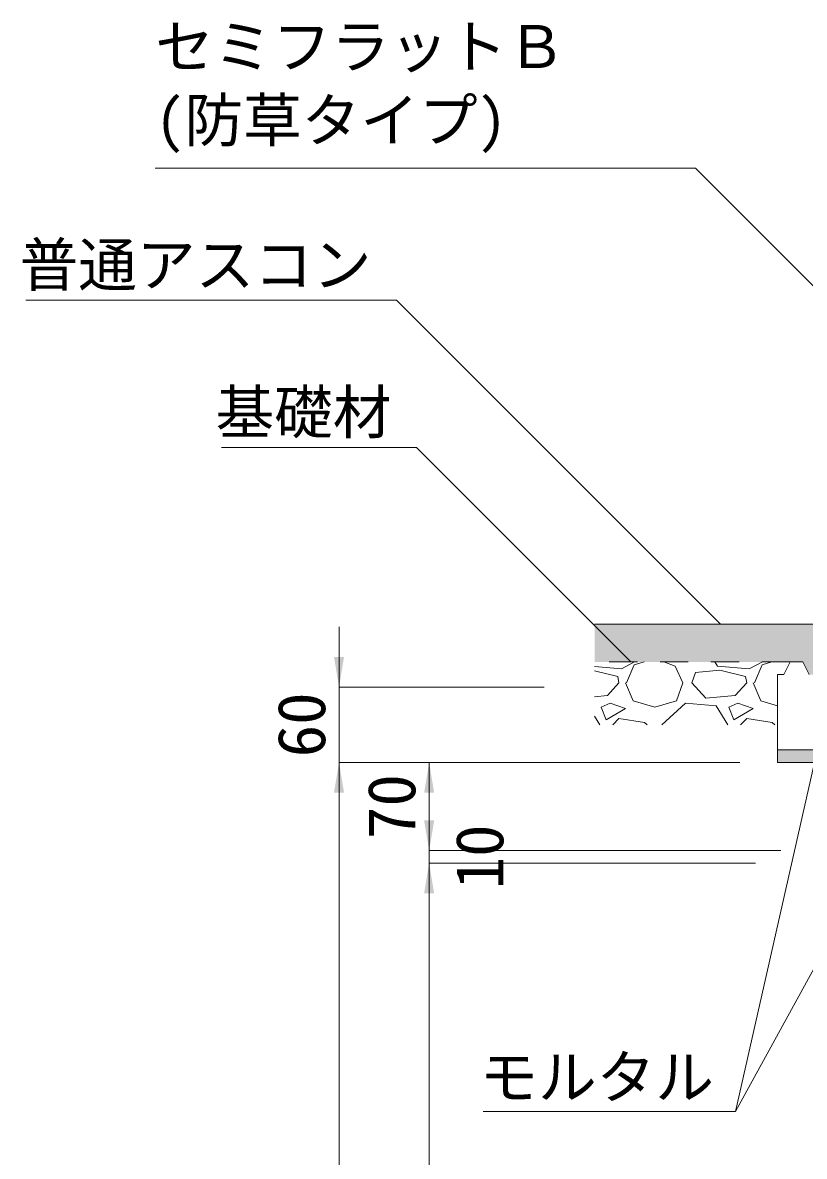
# Model space of a CAD drawing. Units: millimetres at full size. Extents: x 87158 to 122251, y -125707 to -112261.
# Drawn here: x 98170 to 98791, y -121333 to -120431 of the extents above; entities that cross this region are included whole.
import ezdxf
from ezdxf.enums import TextEntityAlignment as Align

# ---------------------------------------------------------------- set-up
doc = ezdxf.new("R2010")
doc.units = ezdxf.units.MM
doc.header["$LTSCALE"] = 30
doc.linetypes.add('USER1', pattern=[1.35, 0.75, -0.6])
doc.layers.add('ハッチング_モルタル', color=30, linetype='Continuous')
doc.layers.add('ハッチング_舗装', color=7, linetype='Continuous')
for name, color, linetype, lineweight in [('ハッチング_基礎', 150, 'Continuous', 9), ('寸法線', 7, 'Continuous', 13), ('引出線', 4, 'Continuous', 13), ('本体', 2, 'Continuous', 13), ('舗装・基礎', 3, 'Continuous', 13)]:
    doc.layers.add(name, color=color, linetype=linetype, lineweight=lineweight)
doc.styles.add('ＭＳ ゴシック', font='')
doc.styles.get('ＭＳ ゴシック').set_extended_font_data('MS Gothic')

# ---------------------------------------------------------------- blocks, each defined once
blk = doc.blocks.new('filled_arrow')
at = {"color": 0, "linetype": 'Continuous', "lineweight": -2}
blk.add_solid([(7.5, 1.25), (0, 0), (7.5, -1.25)], dxfattribs=at)

msp = doc.modelspace()

# ---------------------------------------------------------------- hatches: boundary and pattern name
at = {"layer": 'ハッチング_モルタル'}
msp.add_hatch(color=256, dxfattribs=at).paths.add_polyline_path([(99025.6, -121025.05), (99025.6, -120979.55), (99030.1, -120979.55), (99030.1, -120959.55), (99017.6, -120959.55), (99020.1, -121009.55), (98770.1, -121009.55), (98770.1, -121019.55), (98815.6, -121019.55), (98960.14, -121019.55, -0.35751), (98963.09, -121021.96), (98964.6, -121029.55), (98970.1, -121029.55), (98970.1, -121025.05)])
at = {"layer": 'ハッチング_舗装'}
msp.add_hatch(color=256, dxfattribs=at).paths.add_polyline_path([(98624.6, -120909.55), (98624.6, -120939.55), (98780.1, -120939.55), (98790.1, -120939.55), (98795.1, -120949.55), (98818.1, -120949.55), (98820.1, -120909.55)])

# ---------------------------------------------------------------- linework, layer by layer
at = {"layer": 'ハッチング_基礎'}
for p, q in [((98646.01, -120945.01), (98624.6, -120943.3)), ((98656.44, -120939.55), (98646.01, -120945.01)), ((98650.08, -120956.19), (98656.17, -120941.96)), ((98656.17, -120941.96), (98663.9, -120939.55)), ((98679.54, -120939.55), (98688.68, -120942.98)), ((98688.68, -120942.98), (98694.78, -120956.19)), ((98724.24, -120946.03), (98704.94, -120948.06)), ((98722.21, -120942.98), (98720.21, -120939.55)), ((98747.61, -120945.01), (98722.21, -120942.98)), ((98744.56, -120951.11), (98724.24, -120946.03)), ((98758.04, -120939.55), (98747.61, -120945.01)), ((98751.68, -120956.19), (98757.77, -120941.96)), ((98757.77, -120941.96), (98765.5, -120939.55)), ((98642.96, -120951.11), (98624.6, -120946.52)), ((98643.98, -120956.19), (98642.96, -120951.11)), ((98701.89, -120956.19), (98704.94, -120948.06)), ((98745.58, -120956.19), (98744.56, -120951.11)), ((98643.98, -120956.19), (98634.84, -120966.35)), ((98649.06, -120956.19), (98655.16, -120970.41)), ((98689.7, -120970.41), (98694.78, -120956.19)), ((98713.07, -120968.38), (98701.89, -120956.19)), ((98745.58, -120956.19), (98736.44, -120966.35)), ((98750.66, -120956.19), (98756.76, -120970.41)), ((98634.84, -120966.35), (98624.6, -120967.24)), ((98636.87, -120972.44), (98629.76, -120975.49)), ((98649.06, -120976.51), (98636.87, -120972.44)), ((98655.16, -120970.41), (98672.43, -120975.49)), ((98672.43, -120975.49), (98689.7, -120970.41)), ((98696.81, -120972.44), (98678.08, -120989.55)), ((98721.2, -120974.48), (98696.81, -120972.44)), ((98736.44, -120966.35), (98713.07, -120968.38)), ((98738.47, -120972.44), (98731.36, -120975.49)), ((98750.66, -120976.51), (98738.47, -120972.44)), ((98756.76, -120970.41), (98770.1, -120974.34)), ((98629.76, -120975.49), (98633.82, -120985.65)), ((98633.82, -120985.65), (98649.06, -120976.51)), ((98730.41, -120989.55), (98721.2, -120974.48)), ((98731.36, -120975.49), (98735.42, -120985.65)), ((98735.42, -120985.65), (98750.66, -120976.51)), ((98628.81, -120989.55), (98624.6, -120982.67)), ((98643.98, -120984.64), (98639.07, -120989.55)), ((98664.3, -120987.68), (98643.98, -120984.64)), ((98666.43, -120989.55), (98664.3, -120987.68)), ((98745.58, -120984.64), (98740.67, -120989.55)), ((98765.9, -120987.68), (98745.58, -120984.64)), ((98768.03, -120989.55), (98765.9, -120987.68))]:
    msp.add_line(p, q, dxfattribs=at)
at = {"layer": '寸法線'}
for p, q in [((98421.38, -121067.55), (98421.38, -120911.55)), ((98584.6, -120959.55), (98421.38, -120959.55)), ((98740.1, -121019.55), (98421.38, -121019.55)), ((98421.38, -122549.55), (98421.38, -121019.55)), ((98740.1, -121019.55), (98421.38, -121019.55)), ((98493.04, -121089.55), (98493.04, -121019.55)), ((98740.1, -121019.55), (98493.04, -121019.55)), ((98493.04, -121147.55), (98493.04, -121041.55)), ((98772.6, -121089.55), (98493.04, -121089.55)), ((98772.6, -121089.55), (98493.04, -121089.55)), ((98493.04, -121799.55), (98493.04, -121099.55)), ((98752.6, -121099.55), (98493.04, -121099.55)), ((98752.6, -121099.55), (98493.04, -121099.55))]:
    msp.add_line(p, q, dxfattribs=at)
at = {"layer": '引出線'}
msp.add_line((98799.35, -121019.55), (98736.61, -121296.97), dxfattribs=at)
for points in [[(98917.6, -120759.55), (98704.92, -120546.86), (98275.21, -120546.86)], [(98724.82, -120909.55), (98467.13, -120651.86), (98172.29, -120651.86)], [(98653.53, -120939.55), (98483.04, -120769.06), (98327.81, -120769.06)], [(98845.1, -121099.55), (98736.61, -121296.97), (98535.88, -121296.97)]]:
    msp.add_lwpolyline(points, dxfattribs=at)
at = {"layer": '本体'}
for p, q in [((98780.1, -120939.55), (98775.1, -120949.55)), ((98780.1, -120939.55), (98790.1, -120939.55)), ((98790.1, -120939.55), (98795.1, -120949.55)), ((98770.1, -120949.55), (98775.1, -120949.55)), ((98770.1, -120949.55), (98770.1, -121009.55)), ((98770.1, -121009.55), (99020.1, -121009.55))]:
    msp.add_line(p, q, dxfattribs=at)
at = {"layer": '舗装・基礎'}
for p, q in [((98820.1, -120909.55), (98624.6, -120909.55)), ((98770.1, -121009.55), (98770.1, -121019.55)), ((98818.6, -121019.55), (98770.1, -121019.55))]:
    msp.add_line(p, q, dxfattribs=at)
at = {"layer": '舗装・基礎', "linetype": 'USER1'}
msp.add_line((98780.1, -120939.55), (98624.6, -120939.55), dxfattribs=at)

# ---------------------------------------------------------------- block references
at = {"layer": '寸法線', "xscale": 3.2, "yscale": 3.2}
for p, rotation in [((98421.38, -120959.55), 90), ((98421.38, -121019.55), 270), ((98421.38, -121019.55), 270), ((98493.04, -121019.55), 270), ((98493.04, -121089.55), 90), ((98493.04, -121089.55), 90), ((98493.04, -121099.55), 270), ((98493.04, -121099.55), 270)]:
    msp.add_blockref('filled_arrow', p, dxfattribs=dict(at, rotation=rotation))
at = {"layer": '引出線', "xscale": 0.16, "yscale": 0.16, "rotation": 135}
for p in [(98724.82, -120909.55), (98653.53, -120939.55)]:
    msp.add_blockref('filled_arrow', p, dxfattribs=at)

# ---------------------------------------------------------------- texts
at = {"layer": '寸法線', "style": 'ＭＳ ゴシック'}
for s, p in [('60', (98391.38, -120989.55)), ('70', (98463.04, -121054.55)), ('10', (98533.04, -121094.55))]:
    msp.add_text(s, height=37.98, rotation=90, dxfattribs=at).set_placement(p, align=Align.MIDDLE_CENTER)
at = {"layer": '引出線', "style": 'ＭＳ ゴシック'}
for s, p in [('セミフラットＢ', (98275.21, -120477.6)), ('(防草タイプ)', (98275.21, -120536.1))]:
    msp.add_text(s, height=34.18, dxfattribs=at).set_placement(p, align=Align.BOTTOM_LEFT)
for s, p in [('普通アスコン', (98447.13, -120606.65)), ('基礎材', (98463.04, -120723.85))]:
    msp.add_text(s, height=34.18, dxfattribs=at).set_placement(p, align=Align.TOP_RIGHT)
msp.add_text('モルタル', height=34.18, dxfattribs=at).set_placement((98626.25, -121252.49), align=Align.TOP_CENTER)

doc.saveas('drawing.dxf')
